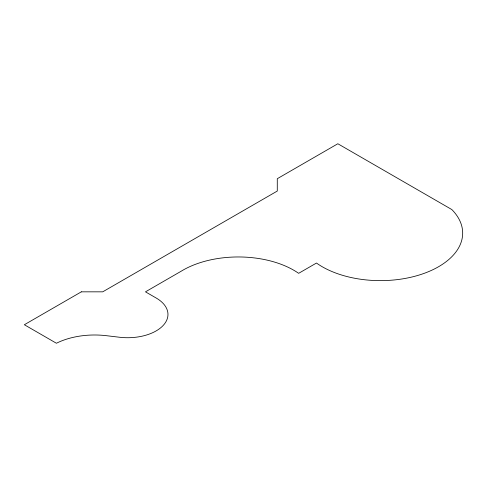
<?xml version="1.0" encoding="UTF-8"?>
<svg xmlns="http://www.w3.org/2000/svg" width="487" height="487" viewBox="0 0 487 487"><rect width="100%" height="100%" fill="white"/><g stroke="black" fill="none" stroke-linecap="round" stroke-linejoin="round"><path stroke-width="0.73" d="M81.347 291.835L24.35 324.738L56.413 343.25A58.166 33.585 0 0 1 106.349 335.683L119.534 337.248A40.305 23.266 0 0 0 163.139 325.493A40.305 23.266 0 0 0 156.157 298.001L145.473 291.835L181.097 271.265A78.425 45.279 0 0 1 298.653 273.323L316.465 263.041A82.285 47.507 0 0 0 426.849 272.336A82.285 47.507 0 0 0 451.833 209.562L337.838 143.75L277.28 178.711L277.28 191.056L102.72 291.835L81.347 291.835"/></g></svg>
